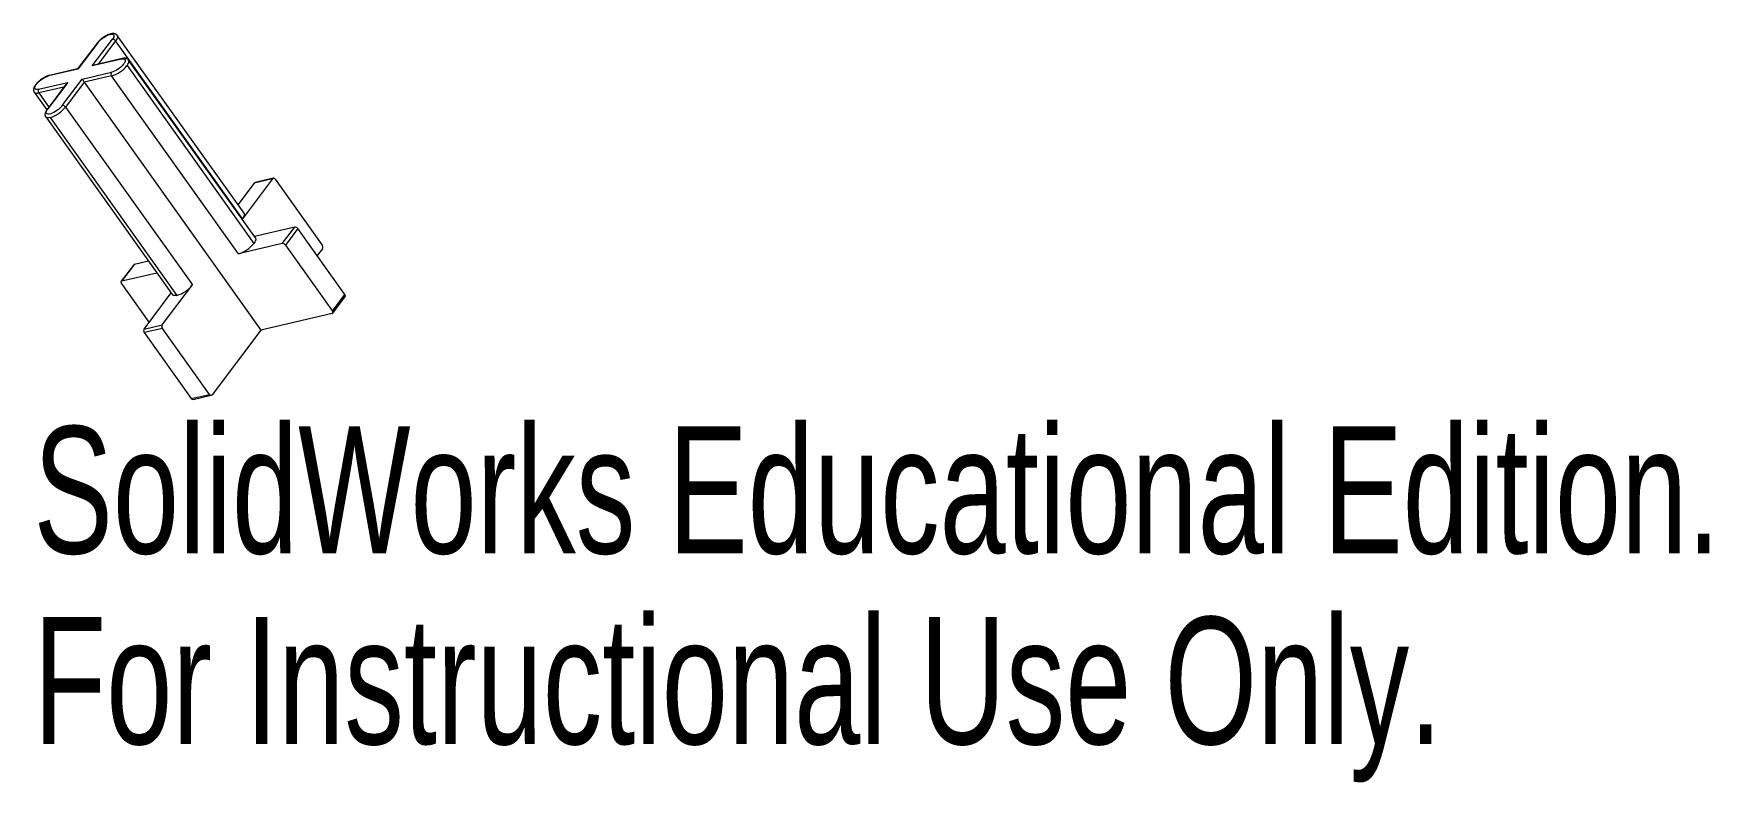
# Model space of a CAD drawing. Header units: millimetres. Extents: x -3.4 to 60.3, y -24.7 to 3.8.
import ezdxf

# ---------------------------------------------------------------- set-up
doc = ezdxf.new("R2010")
doc.units = ezdxf.units.MM
doc.styles.add('SLDTEXTSTYLE0', font='TXT', dxfattribs={"width": 0.7})

msp = doc.modelspace()

# ---------------------------------------------------------------- linework, layer by layer
at = {"color": 7, "linetype": 'Continuous', "lineweight": 15}
for p, q in [((-0.976, 3.459), (-1.716, 2.479)), ((-0.95, 3.475), (-1.712, 2.466)), ((-1.158, 2.595), (-0.396, 3.603)), ((-0.273, 3.544), (-0.94, 2.66)), ((4.549, -3.216), (-0.273, 3.544)), ((4.61, -3.006), (-0.212, 3.754)), ((-0.049, 2.852), (-1.158, 2.595)), ((-0.018, 2.874), (-1.091, 2.625)), ((0.161, 2.605), (4.982, -4.155)), ((5.043, -3.945), (0.221, 2.815)), ((-3.201, 1.705), (-2.093, 1.962)), ((-2.14, 1.918), (-2.88, 0.938)), ((-2.093, 1.962), (-2.854, 0.954)), ((-1.712, 2.466), (-2.82, 2.209)), ((-1.716, 2.48), (-2.789, 2.23)), ((-2.3, 1.082), (-1.539, 2.091)), ((-1.463, 1.968), (-2.177, 1.022)), ((-1.539, 2.091), (-0.43, 2.348)), ((-0.424, 2.209), (-1.463, 1.968)), ((-1.463, 1.968), (5.255, -7.45)), ((4.398, -4.551), (-0.424, 2.209)), ((-3.364, 1.591), (-2.889, 0.925)), ((-2.238, 1.788), (-3.195, 1.566)), ((-3.195, 1.566), (-2.811, 1.029)), ((-2.93, 0.652), (1.891, -6.108)), ((-2.177, 1.022), (2.645, -5.737)), ((-2.761, 0.627), (2.06, -6.133)), ((4.999, -1.864), (4.38, -2.684)), ((5.692, -1.703), (4.549, -3.216)), ((5.692, -1.703), (4.999, -1.864)), ((5.723, -1.682), (5.03, -1.843)), ((5.793, -1.716), (7.581, -4.223)), ((6.537, -3.534), (5.004, -3.89)), ((6.06, -4.165), (6.537, -3.534)), ((6.66, -3.594), (6.184, -4.225)), ((8.448, -6.101), (6.66, -3.594)), ((6.06, -4.165), (4.398, -4.551)), ((6.184, -4.225), (7.972, -6.731)), ((7.588, -4.362), (7.392, -4.621)), ((0.415, -4.965), (-0.061, -5.595)), ((0.441, -4.949), (-0.035, -5.58)), ((0.441, -4.949), (0.976, -4.825)), ((1.005, -7.152), (-0.051, -5.672)), ((-0.035, -5.58), (1.294, -5.271)), ((0.809, -7.411), (1.844, -6.041)), ((1.502, -7.25), (2.645, -5.737)), ((7.972, -6.731), (8.448, -6.101)), ((7.982, -6.807), (8.458, -6.177)), ((7.957, -6.823), (5.255, -7.45)), ((0.809, -7.411), (1.502, -7.25)), ((1.509, -7.389), (0.816, -7.55)), ((0.816, -7.55), (2.604, -10.056)), ((3.296, -9.895), (1.509, -7.389)), ((5.255, -7.45), (3.398, -9.908)), ((2.604, -10.056), (3.296, -9.895)), ((2.674, -10.091), (3.367, -9.93))]:
    msp.add_line(p, q, dxfattribs=at)
at = {"color": 7, "linetype": 'Continuous', "lineweight": 15, "flags": 128}
for points in [[(-0.95, 3.475), (-0.91, 3.522), (-0.863, 3.57), (-0.808, 3.617), (-0.75, 3.661), (-0.688, 3.702), (-0.626, 3.736), (-0.566, 3.764), (-0.509, 3.784), (-0.458, 3.796), (-0.414, 3.799), (-0.379, 3.794), (-0.354, 3.779), (-0.34, 3.757), (-0.337, 3.727), (-0.346, 3.69), (-0.366, 3.649), (-0.396, 3.603)], [(-0.212, 3.753), (-0.206, 3.743), (-0.199, 3.713), (-0.202, 3.678), (-0.216, 3.637), (-0.24, 3.592), (-0.273, 3.544)], [(-0.049, 2.852), (-0.002, 2.86), (0.038, 2.858), (0.068, 2.848), (0.088, 2.83), (0.096, 2.803), (0.093, 2.77), (0.079, 2.731), (0.054, 2.687), (0.019, 2.641), (-0.025, 2.593), (-0.077, 2.545), (-0.133, 2.5), (-0.194, 2.457), (-0.256, 2.42), (-0.317, 2.388), (-0.376, 2.364), (-0.43, 2.348)], [(0.161, 2.605), (0.194, 2.653), (0.217, 2.698), (0.231, 2.739), (0.234, 2.774), (0.228, 2.804), (0.221, 2.815)], [(-3.201, 1.705), (-3.249, 1.697), (-3.288, 1.699), (-3.318, 1.709), (-3.338, 1.727), (-3.347, 1.754), (-3.344, 1.787), (-3.329, 1.826), (-3.304, 1.87), (-3.269, 1.916), (-3.225, 1.964), (-3.174, 2.012), (-3.117, 2.058), (-3.057, 2.1), (-2.995, 2.137), (-2.933, 2.169), (-2.874, 2.193), (-2.82, 2.209)], [(-2.761, 0.627), (-2.813, 0.618), (-2.857, 0.617), (-2.893, 0.625), (-2.919, 0.64), (-2.93, 0.652)], [(-2.3, 1.082), (-2.34, 1.035), (-2.388, 0.987), (-2.442, 0.94), (-2.501, 0.896), (-2.562, 0.855), (-2.624, 0.821), (-2.685, 0.793), (-2.741, 0.773), (-2.793, 0.761), (-2.836, 0.758), (-2.871, 0.764), (-2.896, 0.778), (-2.91, 0.801), (-2.913, 0.83), (-2.905, 0.867), (-2.885, 0.908), (-2.854, 0.954)], [(5.793, -1.716), (5.782, -1.703), (5.769, -1.692), (5.755, -1.685), (5.741, -1.681), (5.727, -1.681), (5.714, -1.685), (5.702, -1.692), (5.692, -1.703)], [(4.61, -3.006), (4.616, -3.017), (4.623, -3.046), (4.619, -3.082), (4.606, -3.123), (4.582, -3.168), (4.549, -3.216)], [(5.043, -3.945), (5.049, -3.956), (5.056, -3.985), (5.053, -4.021), (5.039, -4.062), (5.015, -4.107), (4.982, -4.155)], [(-0.035, -5.58), (-0.048, -5.584), (-0.058, -5.592), (-0.065, -5.601), (-0.069, -5.613), (-0.069, -5.627), (-0.066, -5.641), (-0.06, -5.657), (-0.051, -5.672)], [(2.06, -6.133), (2.009, -6.142), (1.965, -6.142), (1.929, -6.135), (1.902, -6.12), (1.891, -6.108)], [(7.957, -6.823), (7.969, -6.818), (7.979, -6.811), (7.986, -6.801), (7.99, -6.789), (7.99, -6.776), (7.987, -6.761), (7.981, -6.746), (7.972, -6.731)], [(3.296, -9.895), (3.308, -9.909), (3.321, -9.92), (3.335, -9.927), (3.349, -9.931), (3.363, -9.931), (3.376, -9.927), (3.388, -9.919), (3.398, -9.908)]]:
    msp.add_lwpolyline(points, dxfattribs=at)
at = {"color": 7, "linetype": 'Continuous', "lineweight": 15}
for centre, radius, start, end in [((-0.942, 3.433), 0.0429, 100.97878, 141.95509), ((-0.384, 3.47), 0.134, 33.30633, 94.94793), ((-1.045, 2.431), 0.199, 103.39443, 124.50811), ((-0.752, 3.324), 1.162, 286.42188, 321.76341), ((-0.004, 2.82), 0.0552, 104.00637, 144.44591), ((-2.775, 2.177), 0.0552, 103.97533, 144.44672), ((-1.982, 1.797), 0.199, 123.79455, 142.57158), ((-1.694, 2.479), 0.0216, 178.36378, 215.06641), ((-0.691, 2.529), 0.955, 207.3401, 216.01553), ((-0.324, 2.283), 0.125, 148.73745, 216.67378), ((-3.259, 1.716), 0.163, 230.28141, 293.23818), ((-3.095, 1.64), 0.125, 148.73745, 216.67378), ((-2.846, 0.911), 0.0429, 100.98029, 141.91221), ((-3.09, 1.742), 1.162, 286.42188, 321.76341), ((-2.289, 0.949), 0.134, 33.30633, 94.94793), ((5.044, -1.896), 0.0552, 103.97533, 144.44672), ((6.548, -3.668), 0.134, 33.30633, 94.94793), ((4.069, -3.436), 1.162, 286.42188, 321.76341), ((6.072, -4.298), 0.134, 33.30633, 94.94793), ((7.481, -4.297), 0.125, 328.73745, 36.67378), ((0.449, -4.992), 0.0429, 100.97878, 141.95509), ((1.732, -5.018), 1.162, 286.42188, 321.76341), ((8.4, -6.146), 0.0657, 331.92551, 43.77155), ((0.916, -7.475), 0.125, 148.73745, 216.67378), ((1.609, -7.315), 0.125, 148.73745, 216.67378), ((2.664, -10.022), 0.0694, 209.65694, 278.17095)]:
    msp.add_arc(centre, radius, start, end, dxfattribs=at)
for points, knots in [([(-0.212, 3.753), (-0.212, 3.754), (-0.219, 3.766), (-0.241, 3.785), (-0.274, 3.807), (-0.312, 3.819), (-0.354, 3.824), (-0.403, 3.822), (-0.457, 3.812), (-0.517, 3.794), (-0.579, 3.769), (-0.642, 3.737), (-0.703, 3.701), (-0.763, 3.661), (-0.821, 3.617), (-0.874, 3.571), (-0.923, 3.523), (-0.956, 3.485), (-0.972, 3.464), (-0.976, 3.459)], [0, 0, 0, 0, 0.003363, 0.055364, 0.105892, 0.157767, 0.214286, 0.278414, 0.350148, 0.423679, 0.495309, 0.565323, 0.634355, 0.702892, 0.771309, 0.839886, 0.908933, 0.978908, 1, 1, 1, 1]), ([(0.22, 2.815), (0.215, 2.821), (0.203, 2.839), (0.174, 2.859), (0.139, 2.875), (0.098, 2.884), (0.053, 2.885), (0.014, 2.881), (-0.011, 2.875), (-0.018, 2.874)], [0, 0, 0, 0, 0.089775, 0.239684, 0.389203, 0.548087, 0.725848, 0.92791, 1, 1, 1, 1]), ([(-2.789, 2.23), (-2.799, 2.228), (-2.828, 2.221), (-2.88, 2.202), (-2.942, 2.175), (-3.004, 2.141), (-3.065, 2.103), (-3.124, 2.062), (-3.18, 2.017), (-3.232, 1.97), (-3.278, 1.921), (-3.319, 1.872), (-3.352, 1.821), (-3.377, 1.771), (-3.39, 1.724), (-3.394, 1.681), (-3.389, 1.641), (-3.378, 1.61), (-3.366, 1.595), (-3.362, 1.591)], [0, 0, 0, 0, 0.035238, 0.103932, 0.170895, 0.23658, 0.301535, 0.366172, 0.430823, 0.495712, 0.561202, 0.627783, 0.696194, 0.767482, 0.828912, 0.882403, 0.931403, 0.978367, 1, 1, 1, 1]), ([(-2.88, 0.938), (-2.886, 0.929), (-2.905, 0.903), (-2.931, 0.86), (-2.951, 0.81), (-2.96, 0.764), (-2.959, 0.722), (-2.95, 0.684), (-2.937, 0.662), (-2.93, 0.652)], [0, 0, 0, 0, 0.093002, 0.278442, 0.471561, 0.623021, 0.758048, 0.884727, 1, 1, 1, 1])]:
    msp.add_open_spline(points, degree=3, knots=knots, dxfattribs=at)

# ---------------------------------------------------------------- texts
at = {"color": 7, "linetype": 'Continuous', "char_height": 4.83362, "attachment_point": 1, "style": 'SLDTEXTSTYLE0'}
for s, insert in [('SolidWorks Educational Edition.', (-3.393, -11.111)), ('For Instructional Use Only.', (-3.393, -18.361))]:
    msp.add_mtext(s, dxfattribs=dict(at, insert=insert))

doc.saveas('drawing.dxf')
